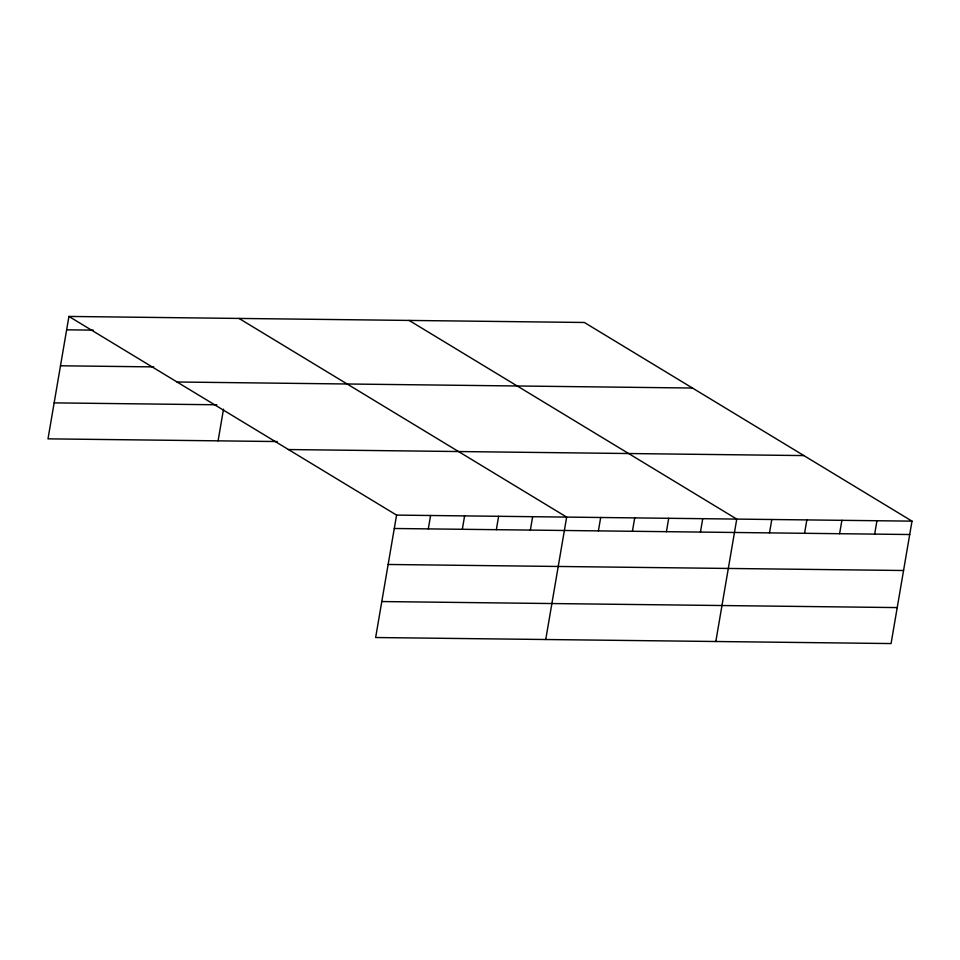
<?xml version="1.0" encoding="UTF-8"?>
<svg xmlns="http://www.w3.org/2000/svg" width="960" height="960" viewBox="0 0 960 960"><rect width="100%" height="100%" fill="white"/><g stroke="black" fill="none" stroke-linecap="round" stroke-linejoin="round"><path stroke-width="1.44" d="M68.928 316.44L396.576 515.1L375.648 637.524L891.072 643.56L912 521.148L584.352 322.476L68.928 316.44L48 438.852L277.26 441.54M218.088 440.844L223.5 409.188M428.304 528.888L430.584 515.508M462.324 529.284L464.604 515.904M496.332 529.68L498.624 516.3M530.352 530.076L532.644 516.696M545.736 639.516L566.664 517.104L239.016 318.432M598.392 530.88L600.684 517.5M632.412 531.276L634.704 517.896M666.432 531.672L668.712 518.292M700.452 532.08L702.732 518.688M715.824 641.508L736.752 519.096L409.104 320.424M769.512 532.884L771.804 519.504M804.564 533.292L806.856 519.912M839.616 533.7L841.896 520.32M874.668 534.12L876.948 520.74M66.636 329.82L93.264 330.132M60.492 365.796L153.672 366.888M177.048 381.996L692.484 388.032M54.156 402.876L216.852 404.784M288.444 449.544L803.88 455.58M396.576 515.1L912 521.148M394.284 528.492L909.708 534.528M388.128 564.468L903.564 570.504M381.792 601.548L897.228 607.584"/></g></svg>
